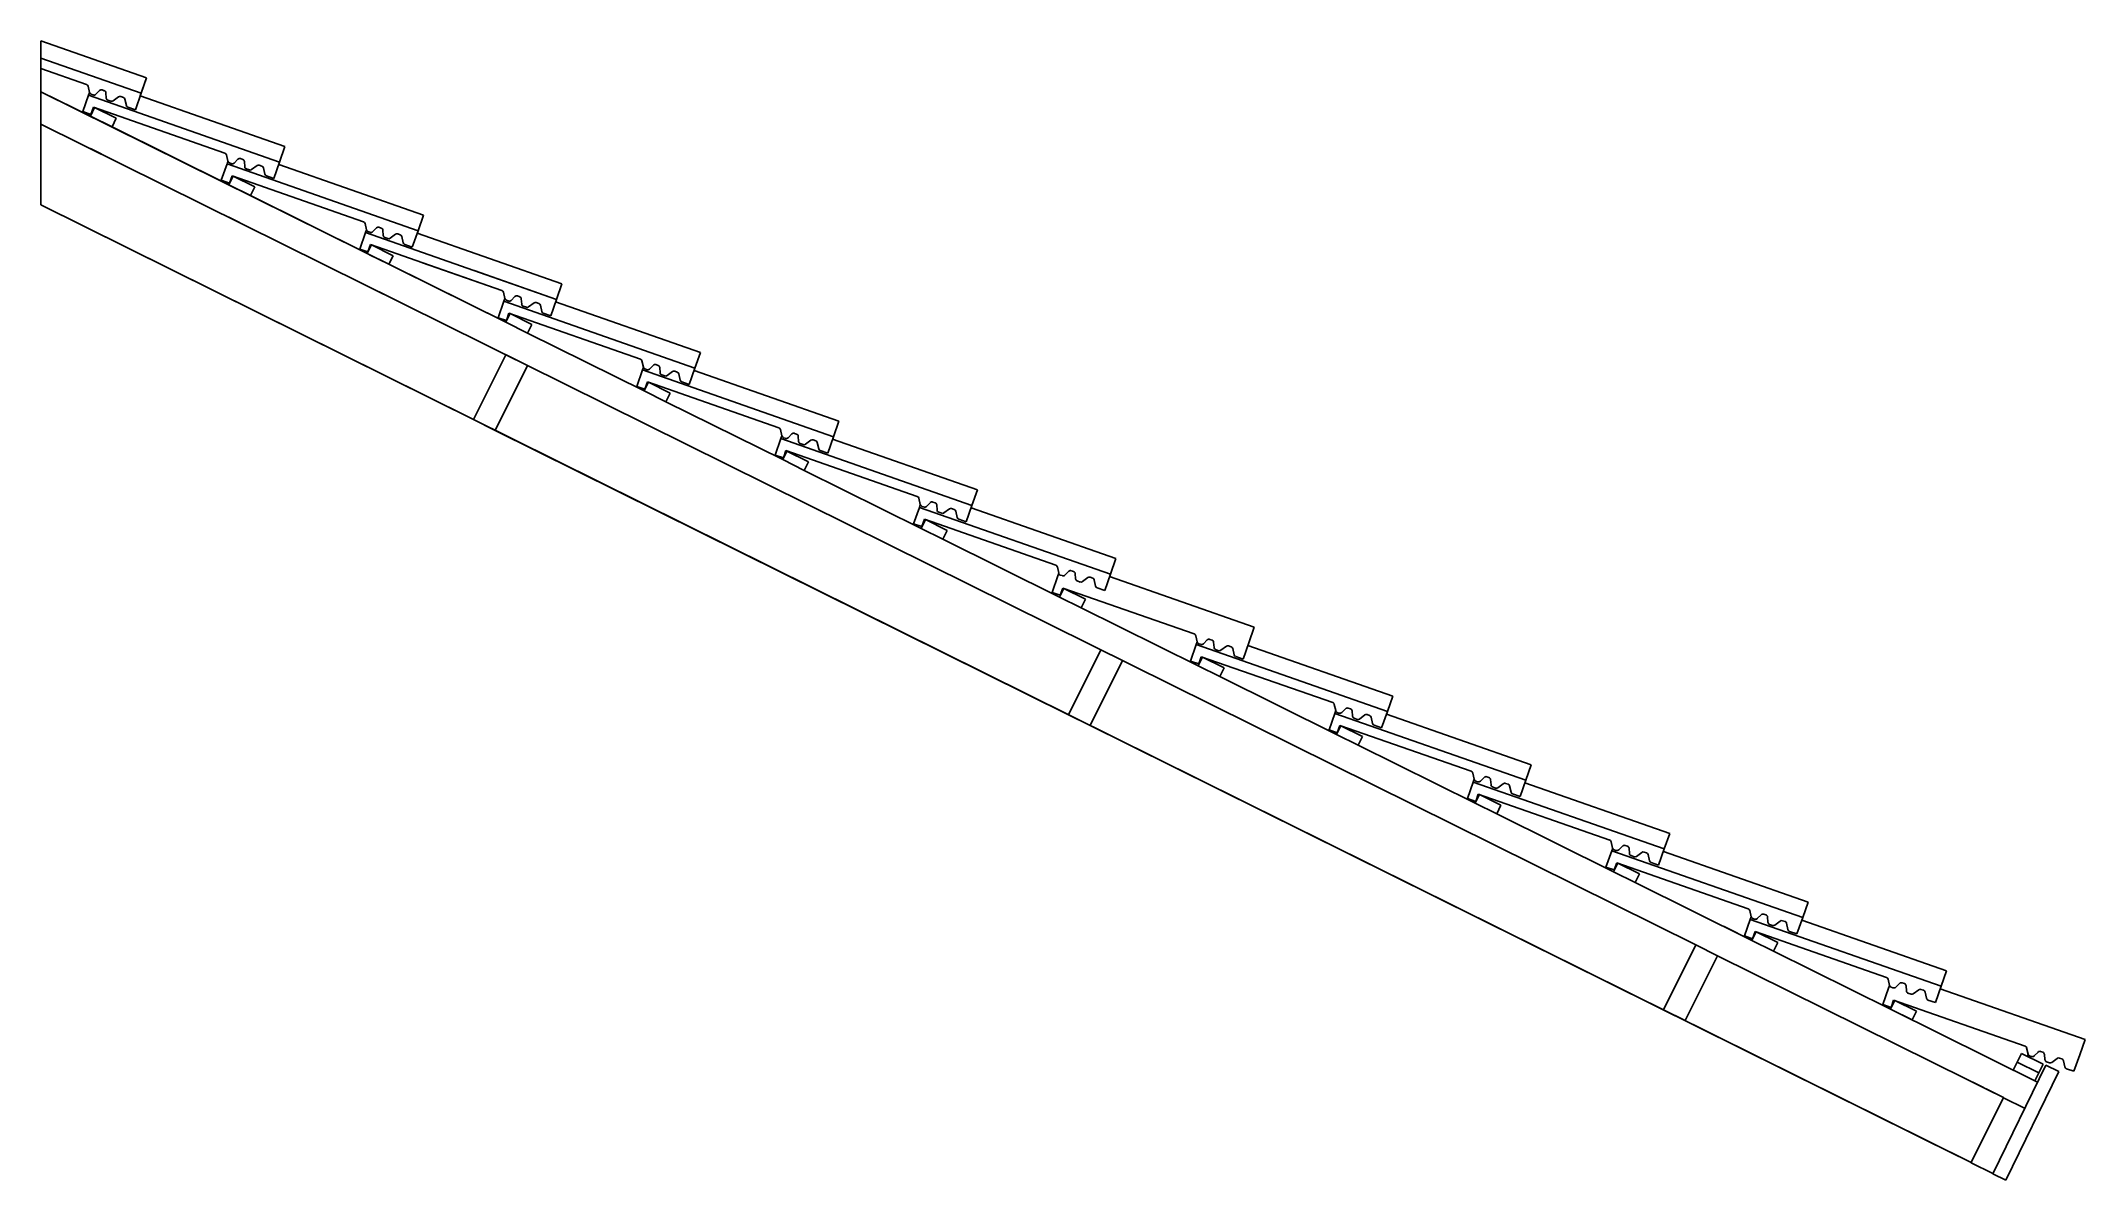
# Model space of a CAD drawing. Extents: x 118.92 to 123.15, y 406.48 to 408.84.
import ezdxf

# ---------------------------------------------------------------- set-up
doc = ezdxf.new("R2010")
doc.units = 0
doc.header["$LTSCALE"] = 0.01
doc.header["$MEASUREMENT"] = 0
doc.layers.get('0').update_dxf_attribs({"linetype": 'CONTINUOUS'})

msp = doc.modelspace()

# ---------------------------------------------------------------- linework, layer by layer
msp.add_line((118.9212, 408.4963), (118.9212, 408.8359))
msp.add_line((118.9212, 408.4963), (118.9212, 408.8359))
at = {"color": 7, "linetype": 'Continuous'}
for p, q in [((119.1399, 408.7594), (118.9212, 408.8359)), ((119.1399, 408.7594), (119.1268, 408.722)), ((119.1399, 408.7594), (119.1286, 408.7273)), ((119.1399, 408.7594), (119.1286, 408.7273)), ((119.0218, 408.729), (119.0198, 408.7234)), ((119.0218, 408.729), (119.0198, 408.7234)), ((119.4265, 408.6172), (119.1268, 408.722)), ((119.4265, 408.6172), (119.1268, 408.722)), ((119.4265, 408.6172), (119.4153, 408.5851)), ((119.4265, 408.6172), (119.4153, 408.5851)), ((119.4265, 408.6172), (119.4153, 408.5851)), ((119.3084, 408.5868), (119.3065, 408.5812)), ((119.3084, 408.5868), (119.3065, 408.5812)), ((119.7132, 408.475), (119.4135, 408.5798)), ((119.7132, 408.475), (119.4135, 408.5798)), ((119.5951, 408.4446), (119.5932, 408.439)), ((119.5951, 408.4446), (119.5932, 408.439)), ((119.7132, 408.475), (119.702, 408.4429)), ((119.7132, 408.475), (119.702, 408.4429)), ((119.7132, 408.475), (119.702, 408.4429)), ((119.9999, 408.3328), (119.7001, 408.4376)), ((119.9999, 408.3328), (119.7001, 408.4376)), ((119.9999, 408.3328), (119.9887, 408.3007)), ((119.9999, 408.3328), (119.9887, 408.3007)), ((119.8818, 408.3024), (119.8798, 408.2968)), ((119.8818, 408.3024), (119.8798, 408.2968)), ((120.2866, 408.1906), (119.9868, 408.2954)), ((120.2866, 408.1906), (120.2753, 408.1585)), ((120.1685, 408.1602), (120.1665, 408.1546)), ((120.5732, 408.0484), (120.2735, 408.1532)), ((120.4551, 408.018), (120.4532, 408.0124)), ((120.5732, 408.0484), (120.562, 408.0163)), ((120.8599, 407.9062), (120.5602, 408.011)), ((120.8599, 407.9062), (120.8487, 407.8741)), ((120.7418, 407.8758), (120.7398, 407.8702)), ((121.1466, 407.764), (120.8468, 407.8689)), ((121.1466, 407.764), (121.1354, 407.7319)), ((121.0285, 407.7336), (121.0265, 407.7281)), ((121.4332, 407.6218), (121.1335, 407.7267)), ((121.4332, 407.6218), (121.422, 407.5897)), ((121.3151, 407.5915), (121.3132, 407.5859)), ((121.7199, 407.4796), (121.4202, 407.5845)), ((121.7199, 407.4796), (121.7087, 407.4475)), ((121.6018, 407.4493), (121.5999, 407.4437)), ((122.0066, 407.3374), (121.7068, 407.4423)), ((121.8885, 407.3071), (121.8865, 407.3015)), ((122.2933, 407.1953), (121.9935, 407.3001)), ((122.0066, 407.3374), (121.9954, 407.3054)), ((122.2933, 407.1953), (122.282, 407.1632)), ((122.1752, 407.1649), (122.1732, 407.1593)), ((122.5799, 407.0531), (122.2802, 407.1579)), ((122.5799, 407.0531), (122.5687, 407.021)), ((122.4618, 407.0227), (122.4599, 407.0171)), ((122.8666, 406.9109), (122.5669, 407.0157)), ((122.7485, 406.8805), (122.7465, 406.8749)), ((122.8666, 406.9109), (122.8554, 406.8788)), ((123.1533, 406.7687), (122.8535, 406.8735)), ((123.1533, 406.7687), (123.1421, 406.7366)), ((123.1533, 406.7687), (123.1421, 406.7366)), ((123.1533, 406.7687), (123.1421, 406.7366)), ((123.0352, 406.7383), (123.0332, 406.7327)), ((123.0354, 406.7377), (123.0337, 406.7331))]:
    msp.add_line(p, q, dxfattribs=at)
at = {"linetype": 'Continuous'}
for p, q in [((119.1286, 408.7273), (118.9212, 408.7999)), ((119.0156, 408.7456), (118.9212, 408.7787)), ((119.0188, 408.742), (119.0218, 408.729)), ((119.0188, 408.742), (119.0218, 408.729)), ((118.9212, 408.7307), (119.8836, 408.2533)), ((118.9212, 408.7307), (119.0236, 408.6799)), ((119.0198, 408.7234), (119.0079, 408.6894)), ((119.0198, 408.7234), (119.0079, 408.6894)), ((119.4153, 408.5851), (119.0198, 408.7234)), ((119.0236, 408.6799), (119.0325, 408.6978)), ((119.0236, 408.6799), (119.0325, 408.6978)), ((119.0302, 408.6986), (119.0249, 408.6835)), ((119.0302, 408.6986), (119.0249, 408.6835)), ((119.0285, 408.7242), (119.025, 408.7254)), ((119.0285, 408.7242), (119.025, 408.7254)), ((119.0293, 408.7239), (119.0285, 408.7242)), ((119.0293, 408.7239), (119.0285, 408.7242)), ((119.3023, 408.6034), (119.0302, 408.6986)), ((119.0426, 408.7332), (119.0345, 408.7251)), ((119.0426, 408.7332), (119.0345, 408.7251)), ((119.0524, 408.7328), (119.0478, 408.7344)), ((119.0524, 408.7328), (119.0478, 408.7344)), ((119.0565, 408.7176), (119.0557, 408.7284)), ((119.0565, 408.7176), (119.0557, 408.7284)), ((119.0662, 408.711), (119.0599, 408.7132)), ((119.0662, 408.711), (119.0599, 408.7132)), ((119.082, 408.7201), (119.0708, 408.7117)), ((119.082, 408.7201), (119.0708, 408.7117)), ((119.092, 408.7189), (119.0867, 408.7208)), ((119.092, 408.7189), (119.0867, 408.7208)), ((119.0981, 408.7024), (119.0952, 408.7153)), ((119.0981, 408.7024), (119.0952, 408.7153)), ((119.1168, 408.6933), (119.1013, 408.6987)), ((119.1168, 408.6933), (119.1013, 408.6987)), ((119.1286, 408.7273), (119.1168, 408.6933)), ((119.1286, 408.7273), (119.1168, 408.6933)), ((118.9212, 408.6637), (122.3474, 406.9643)), ((119.0249, 408.6835), (119.0079, 408.6894)), ((119.0249, 408.6835), (119.0079, 408.6894)), ((119.0684, 408.6577), (119.3102, 408.5377)), ((119.0238, 408.6128), (119.0686, 408.5906)), ((119.0238, 408.6128), (119.0686, 408.5906)), ((119.3065, 408.5812), (119.2946, 408.5472)), ((119.3065, 408.5812), (119.2946, 408.5472)), ((119.3055, 408.5998), (119.3084, 408.5868)), ((119.3055, 408.5998), (119.3084, 408.5868)), ((119.702, 408.4429), (119.3065, 408.5812)), ((119.3152, 408.582), (119.3117, 408.5832)), ((119.3152, 408.582), (119.3117, 408.5832)), ((119.316, 408.5817), (119.3152, 408.582)), ((119.316, 408.5817), (119.3152, 408.582)), ((119.3292, 408.591), (119.3212, 408.5829)), ((119.3292, 408.591), (119.3212, 408.5829)), ((119.3391, 408.5906), (119.3344, 408.5922)), ((119.3391, 408.5906), (119.3344, 408.5922)), ((119.3432, 408.5754), (119.3424, 408.5862)), ((119.3432, 408.5754), (119.3424, 408.5862)), ((119.3528, 408.5688), (119.3465, 408.571)), ((119.3528, 408.5688), (119.3465, 408.571)), ((119.3687, 408.5779), (119.3575, 408.5695)), ((119.3687, 408.5779), (119.3575, 408.5695)), ((119.3786, 408.5767), (119.3734, 408.5786)), ((119.3786, 408.5767), (119.3734, 408.5786)), ((119.3847, 408.5602), (119.3819, 408.5731)), ((119.3847, 408.5602), (119.3819, 408.5731)), ((119.4153, 408.5851), (119.4034, 408.5511)), ((119.4153, 408.5851), (119.4034, 408.5511)), ((119.3116, 408.5413), (119.2946, 408.5472)), ((119.3116, 408.5413), (119.2946, 408.5472)), ((119.3102, 408.5377), (119.3191, 408.5556)), ((119.3102, 408.5377), (119.3191, 408.5556)), ((119.3169, 408.5564), (119.3116, 408.5413)), ((119.3169, 408.5564), (119.3116, 408.5413)), ((119.5889, 408.4613), (119.3169, 408.5564)), ((119.4034, 408.5511), (119.388, 408.5565)), ((119.4034, 408.5511), (119.388, 408.5565)), ((118.9212, 408.4963), (122.8921, 406.5266)), ((118.9212, 408.4963), (122.9177, 406.5139)), ((118.9212, 408.4963), (119.8171, 408.0519)), ((119.355, 408.5155), (119.5969, 408.3955)), ((119.3105, 408.4706), (119.3553, 408.4484)), ((119.3105, 408.4706), (119.3553, 408.4484)), ((119.5922, 408.4576), (119.5951, 408.4446)), ((119.5922, 408.4576), (119.5951, 408.4446)), ((119.6159, 408.4488), (119.6079, 408.4407)), ((119.6159, 408.4488), (119.6079, 408.4407)), ((119.6257, 408.4484), (119.6211, 408.45)), ((119.6257, 408.4484), (119.6211, 408.45)), ((119.6299, 408.4332), (119.6291, 408.444)), ((119.6299, 408.4332), (119.6291, 408.444)), ((119.702, 408.4429), (119.6901, 408.4089)), ((119.702, 408.4429), (119.6901, 408.4089)), ((119.5932, 408.439), (119.5813, 408.405)), ((119.5932, 408.439), (119.5813, 408.405)), ((119.5983, 408.3991), (119.5813, 408.405)), ((119.5983, 408.3991), (119.5813, 408.405)), ((119.9887, 408.3007), (119.5932, 408.439)), ((119.5969, 408.3955), (119.6058, 408.4134)), ((119.5969, 408.3955), (119.6058, 408.4134)), ((119.6019, 408.4398), (119.5983, 408.441)), ((119.6019, 408.4398), (119.5983, 408.441)), ((119.6035, 408.4142), (119.5983, 408.3991)), ((119.6035, 408.4142), (119.5983, 408.3991)), ((119.6027, 408.4395), (119.6019, 408.4398)), ((119.6027, 408.4395), (119.6019, 408.4398)), ((119.8756, 408.3191), (119.6035, 408.4142)), ((119.6395, 408.4266), (119.6332, 408.4288)), ((119.6395, 408.4266), (119.6332, 408.4288)), ((119.6554, 408.4357), (119.6442, 408.4273)), ((119.6554, 408.4357), (119.6442, 408.4273)), ((119.6653, 408.4346), (119.66, 408.4364)), ((119.6653, 408.4346), (119.66, 408.4364)), ((119.6714, 408.418), (119.6685, 408.4309)), ((119.6714, 408.418), (119.6685, 408.4309)), ((119.6901, 408.4089), (119.6746, 408.4143)), ((119.6901, 408.4089), (119.6746, 408.4143)), ((119.6417, 408.3733), (119.8836, 408.2533)), ((119.8756, 408.3191), (119.7112, 408.3766)), ((119.9887, 408.3007), (119.8181, 408.3604)), ((119.5971, 408.3284), (119.6419, 408.3062)), ((119.5971, 408.3284), (119.6419, 408.3062)), ((119.8788, 408.3154), (119.8818, 408.3024)), ((119.8788, 408.3154), (119.8818, 408.3024)), ((119.8798, 408.2968), (119.8679, 408.2628)), ((119.8798, 408.2968), (119.8679, 408.2628)), ((120.2753, 408.1585), (119.8798, 408.2968)), ((119.8902, 408.272), (119.8849, 408.2569)), ((119.8902, 408.272), (119.8849, 408.2569)), ((119.8886, 408.2976), (119.885, 408.2988)), ((119.8886, 408.2976), (119.885, 408.2988)), ((119.8894, 408.2973), (119.8886, 408.2976)), ((119.8894, 408.2973), (119.8886, 408.2976)), ((120.1623, 408.1769), (119.8902, 408.272)), ((119.9026, 408.3066), (119.8946, 408.2985)), ((119.9026, 408.3066), (119.8946, 408.2985)), ((119.9124, 408.3062), (119.9078, 408.3078)), ((119.9124, 408.3062), (119.9078, 408.3078)), ((119.9166, 408.291), (119.9157, 408.3018)), ((119.9166, 408.291), (119.9157, 408.3018)), ((119.9262, 408.2844), (119.9199, 408.2866)), ((119.9262, 408.2844), (119.9199, 408.2866)), ((119.9421, 408.2935), (119.9308, 408.2851)), ((119.9421, 408.2935), (119.9308, 408.2851)), ((119.952, 408.2924), (119.9467, 408.2942)), ((119.952, 408.2924), (119.9467, 408.2942)), ((119.9581, 408.2758), (119.9552, 408.2887)), ((119.9581, 408.2758), (119.9552, 408.2887)), ((119.9768, 408.2667), (119.9613, 408.2721)), ((119.9768, 408.2667), (119.9613, 408.2721)), ((119.9887, 408.3007), (119.9768, 408.2667)), ((119.9887, 408.3007), (119.9768, 408.2667)), ((119.8849, 408.2569), (119.8679, 408.2628)), ((119.8849, 408.2569), (119.8679, 408.2628)), ((119.8836, 408.2533), (119.8925, 408.2712)), ((119.8836, 408.2533), (119.8925, 408.2712)), ((119.9284, 408.2311), (120.1703, 408.1111)), ((119.8171, 408.0519), (119.8838, 408.1862)), ((119.8171, 408.0519), (119.8838, 408.1862)), ((119.8619, 408.0296), (119.9286, 408.164)), ((119.9286, 408.164), (119.8619, 408.0296)), ((119.8838, 408.1862), (119.9286, 408.164)), ((119.8838, 408.1862), (119.9286, 408.164)), ((120.1665, 408.1546), (120.1546, 408.1207)), ((120.1655, 408.1732), (120.1684, 408.1602)), ((120.562, 408.0163), (120.1665, 408.1546)), ((120.1752, 408.1554), (120.1717, 408.1566)), ((120.176, 408.1551), (120.1752, 408.1554)), ((120.1892, 408.1644), (120.1812, 408.1563)), ((120.1991, 408.164), (120.1945, 408.1656)), ((120.2032, 408.1488), (120.2024, 408.1597)), ((120.2287, 408.1513), (120.2175, 408.1429)), ((120.2386, 408.1502), (120.2334, 408.152)), ((120.2448, 408.1336), (120.2419, 408.1465)), ((120.2753, 408.1585), (120.2635, 408.1245)), ((120.1716, 408.1147), (120.1546, 408.1207)), ((120.1703, 408.1111), (120.1791, 408.129)), ((120.1769, 408.1298), (120.1716, 408.1147)), ((120.449, 408.0347), (120.1769, 408.1298)), ((120.2129, 408.1422), (120.2066, 408.1444)), ((120.2635, 408.1245), (120.248, 408.1299)), ((120.2151, 408.0889), (120.4569, 407.9689)), ((119.8619, 408.0296), (119.8171, 408.0519)), ((119.8619, 408.0296), (121.0489, 407.4409)), ((120.4522, 408.0311), (120.4551, 408.0181)), ((120.4759, 408.0222), (120.4679, 408.0141)), ((120.4857, 408.0218), (120.4811, 408.0234)), ((120.4532, 408.0124), (120.4413, 407.9785)), ((120.4583, 407.9725), (120.4413, 407.9785)), ((120.8487, 407.8741), (120.4532, 408.0124)), ((120.4569, 407.9689), (120.4658, 407.9868)), ((120.4619, 408.0132), (120.4583, 408.0144)), ((120.4636, 407.9876), (120.4583, 407.9725)), ((120.4627, 408.0129), (120.4619, 408.0132)), ((120.7356, 407.8925), (120.4636, 407.9876)), ((120.4899, 408.0066), (120.4891, 408.0175)), ((120.4995, 408), (120.4932, 408.0022)), ((120.5154, 408.0091), (120.5042, 408.0007)), ((120.5253, 408.008), (120.52, 408.0098)), ((120.5314, 407.9914), (120.5285, 408.0043)), ((120.5501, 407.9823), (120.5347, 407.9878)), ((120.562, 408.0163), (120.5501, 407.9823)), ((120.5017, 407.9467), (120.7436, 407.8267)), ((120.7398, 407.8702), (120.728, 407.8363)), ((120.7389, 407.8889), (120.7418, 407.8759)), ((121.1354, 407.7319), (120.7398, 407.8702)), ((120.7486, 407.871), (120.745, 407.8722)), ((120.7494, 407.8707), (120.7486, 407.871)), ((120.7626, 407.88), (120.7546, 407.8719)), ((120.7724, 407.8796), (120.7678, 407.8812)), ((120.7766, 407.8644), (120.7758, 407.8753)), ((120.7862, 407.8578), (120.7799, 407.86)), ((120.8021, 407.8669), (120.7908, 407.8585)), ((120.812, 407.8658), (120.8067, 407.8676)), ((120.8181, 407.8492), (120.8152, 407.8621)), ((120.8487, 407.8741), (120.8368, 407.8401)), ((120.7449, 407.8303), (120.728, 407.8363)), ((120.7436, 407.8267), (120.7525, 407.8447)), ((120.7502, 407.8454), (120.7449, 407.8303)), ((121.0223, 407.7503), (120.7502, 407.8454)), ((120.8368, 407.8401), (120.8213, 407.8456)), ((120.7884, 407.8045), (121.0303, 407.6845)), ((121.0265, 407.7281), (121.0146, 407.6941)), ((121.0255, 407.7467), (121.0285, 407.7337)), ((121.0352, 407.7288), (121.0317, 407.73)), ((121.036, 407.7285), (121.0352, 407.7288)), ((121.0493, 407.7378), (121.0412, 407.7297)), ((121.0591, 407.7374), (121.0545, 407.739)), ((121.0632, 407.7222), (121.0624, 407.7331)), ((121.0887, 407.7247), (121.0775, 407.7164)), ((121.0987, 407.7236), (121.0934, 407.7254)), ((121.1354, 407.7319), (121.1235, 407.698)), ((121.0316, 407.6881), (121.0146, 407.6941)), ((121.0303, 407.6845), (121.0392, 407.7025)), ((121.0369, 407.7032), (121.0316, 407.6881)), ((121.309, 407.6081), (121.0369, 407.7032)), ((121.0729, 407.7156), (121.0666, 407.7178)), ((121.1048, 407.707), (121.1019, 407.7199)), ((121.1235, 407.698), (121.108, 407.7034)), ((121.0751, 407.6623), (121.3169, 407.5423)), ((121.3122, 407.6045), (121.3151, 407.5915)), ((121.3359, 407.5956), (121.3279, 407.5875)), ((121.3458, 407.5952), (121.3411, 407.5968)), ((121.0489, 407.4409), (121.1156, 407.5752)), ((121.0489, 407.4409), (121.1156, 407.5752)), ((121.0937, 407.4186), (121.1604, 407.553)), ((121.1604, 407.553), (121.0937, 407.4186)), ((121.1156, 407.5752), (121.1604, 407.553)), ((121.1156, 407.5752), (121.1604, 407.553)), ((121.3132, 407.5859), (121.3013, 407.5519)), ((121.7087, 407.4475), (121.3132, 407.5859)), ((121.3169, 407.5423), (121.3258, 407.5603)), ((121.3236, 407.561), (121.3183, 407.5459)), ((121.3219, 407.5866), (121.3184, 407.5879)), ((121.3227, 407.5863), (121.3219, 407.5866)), ((121.5956, 407.4659), (121.3236, 407.561)), ((121.3499, 407.58), (121.3491, 407.5909)), ((121.3596, 407.5734), (121.3532, 407.5757)), ((121.3754, 407.5825), (121.3642, 407.5742)), ((121.3853, 407.5814), (121.3801, 407.5832)), ((121.3914, 407.5648), (121.3886, 407.5777)), ((121.4101, 407.5558), (121.3947, 407.5612)), ((121.422, 407.5897), (121.4101, 407.5558)), ((121.3183, 407.5459), (121.3013, 407.5519)), ((121.3617, 407.5201), (121.6036, 407.4002)), ((121.0937, 407.4186), (121.0489, 407.4409)), ((121.5999, 407.4437), (121.588, 407.4097)), ((121.5989, 407.4623), (121.6018, 407.4493)), ((121.9954, 407.3054), (121.5999, 407.4437)), ((121.6086, 407.4444), (121.605, 407.4457)), ((121.6094, 407.4441), (121.6086, 407.4444)), ((121.6226, 407.4534), (121.6146, 407.4453)), ((121.6324, 407.453), (121.6278, 407.4546)), ((121.6366, 407.4378), (121.6358, 407.4487)), ((121.6462, 407.4313), (121.6399, 407.4335)), ((121.6621, 407.4403), (121.6509, 407.432)), ((121.672, 407.4392), (121.6667, 407.441)), ((121.6781, 407.4226), (121.6752, 407.4356)), ((121.7087, 407.4475), (121.6968, 407.4136)), ((121.605, 407.4037), (121.588, 407.4097)), ((121.6036, 407.4002), (121.6125, 407.4181)), ((121.6102, 407.4188), (121.605, 407.4037)), ((121.8823, 407.3237), (121.6102, 407.4188)), ((121.6968, 407.4136), (121.6813, 407.419)), ((121.6484, 407.3779), (121.8903, 407.258)), ((121.8865, 407.3015), (121.8746, 407.2675)), ((121.8855, 407.3201), (121.8885, 407.3071)), ((122.282, 407.1632), (121.8865, 407.3015)), ((121.8953, 407.3022), (121.8917, 407.3035)), ((121.8961, 407.3019), (121.8953, 407.3022)), ((121.9093, 407.3112), (121.9013, 407.3031)), ((121.9191, 407.3108), (121.9145, 407.3124)), ((121.9233, 407.2956), (121.9224, 407.3065)), ((121.9587, 407.297), (121.9534, 407.2988)), ((121.9954, 407.3054), (121.9835, 407.2714)), ((121.8916, 407.2615), (121.8746, 407.2675)), ((121.8903, 407.258), (121.8992, 407.2759)), ((121.8969, 407.2766), (121.8916, 407.2615)), ((122.169, 407.1815), (121.8969, 407.2766)), ((121.9329, 407.2891), (121.9266, 407.2913)), ((121.9488, 407.2981), (121.9375, 407.2898)), ((121.9648, 407.2804), (121.9619, 407.2934)), ((121.9835, 407.2714), (121.968, 407.2768)), ((121.9351, 407.2357), (122.177, 407.1158)), ((122.1722, 407.1779), (122.1751, 407.1649)), ((122.1732, 407.1593), (122.1613, 407.1253)), ((122.5687, 407.021), (122.1732, 407.1593)), ((122.177, 407.1158), (122.1859, 407.1337)), ((122.1836, 407.1345), (122.1783, 407.1194)), ((122.1819, 407.16), (122.1784, 407.1613)), ((122.1827, 407.1597), (122.1819, 407.16)), ((122.4557, 407.0393), (122.1836, 407.1345)), ((122.196, 407.1691), (122.1879, 407.1609)), ((122.2058, 407.1686), (122.2012, 407.1703)), ((122.2099, 407.1534), (122.2091, 407.1643)), ((122.2196, 407.1469), (122.2133, 407.1491)), ((122.2354, 407.1559), (122.2242, 407.1476)), ((122.2453, 407.1548), (122.2401, 407.1566)), ((122.2515, 407.1382), (122.2486, 407.1512)), ((122.2702, 407.1292), (122.2547, 407.1346)), ((122.282, 407.1632), (122.2702, 407.1292)), ((122.1783, 407.1194), (122.1613, 407.1253)), ((122.2218, 407.0935), (122.4636, 406.9736)), ((122.4058, 407.0023), (122.4636, 406.9736)), ((122.4599, 407.0171), (122.448, 406.9831)), ((122.4589, 407.0357), (122.4618, 407.0227)), ((122.8554, 406.8788), (122.4599, 407.0171)), ((122.4686, 407.0178), (122.465, 407.0191)), ((122.4694, 407.0176), (122.4686, 407.0178)), ((122.4826, 407.0269), (122.4746, 407.0188)), ((122.4924, 407.0264), (122.4878, 407.0281)), ((122.4966, 407.0112), (122.4958, 407.0221)), ((122.5062, 407.0047), (122.4999, 407.0069)), ((122.5221, 407.0137), (122.5109, 407.0054)), ((122.532, 407.0126), (122.5267, 407.0145)), ((122.5381, 406.996), (122.5352, 407.009)), ((122.5687, 407.021), (122.5568, 406.987)), ((122.2807, 406.8299), (122.3474, 406.9643)), ((122.2807, 406.8299), (122.3474, 406.9643)), ((122.3474, 406.9643), (122.3922, 406.942)), ((122.3474, 406.9643), (122.3922, 406.942)), ((122.465, 406.9772), (122.448, 406.9831)), ((122.4636, 406.9736), (122.4725, 406.9915)), ((122.4703, 406.9923), (122.465, 406.9772)), ((122.7423, 406.8971), (122.4703, 406.9923)), ((122.5568, 406.987), (122.5414, 406.9924)), ((122.3255, 406.8077), (122.3922, 406.942)), ((122.3922, 406.942), (122.3255, 406.8077)), ((122.3922, 406.942), (122.9843, 406.6483)), ((122.5084, 406.9513), (122.7503, 406.8314)), ((122.7456, 406.8935), (122.7485, 406.8805)), ((122.7553, 406.8756), (122.7517, 406.8769)), ((122.7561, 406.8754), (122.7553, 406.8756)), ((122.7693, 406.8847), (122.7613, 406.8766)), ((122.7791, 406.8842), (122.7745, 406.8859)), ((122.7833, 406.869), (122.7825, 406.8799)), ((122.8554, 406.8788), (122.8435, 406.8448)), ((122.7465, 406.8749), (122.7347, 406.8409)), ((122.7516, 406.835), (122.7347, 406.8409)), ((122.7503, 406.8314), (122.7592, 406.8493)), ((122.7569, 406.8501), (122.7516, 406.835)), ((123.029, 406.7549), (122.7569, 406.8501)), ((122.7929, 406.8625), (122.7866, 406.8647)), ((122.8088, 406.8715), (122.7975, 406.8632)), ((122.8187, 406.8704), (122.8134, 406.8723)), ((122.8248, 406.8538), (122.8219, 406.8668)), ((122.8435, 406.8448), (122.828, 406.8502)), ((122.3255, 406.8077), (122.2807, 406.8299)), ((122.7503, 406.8314), (123.0549, 406.6803)), ((123.0322, 406.7513), (123.0352, 406.7383)), ((123.0322, 406.7513), (123.0352, 406.7383)), ((123.0322, 406.7513), (123.0352, 406.7383)), ((123.0419, 406.7334), (123.0384, 406.7347)), ((123.0419, 406.7334), (123.0384, 406.7347)), ((123.0419, 406.7334), (123.0384, 406.7347)), ((123.0427, 406.7332), (123.0419, 406.7334)), ((123.0427, 406.7332), (123.0419, 406.7334)), ((123.0427, 406.7332), (123.0419, 406.7334)), ((123.056, 406.7425), (123.048, 406.7344)), ((123.056, 406.7425), (123.048, 406.7344)), ((123.056, 406.7425), (123.048, 406.7344)), ((123.0658, 406.7421), (123.0612, 406.7437)), ((123.0658, 406.7421), (123.0612, 406.7437)), ((123.0658, 406.7421), (123.0612, 406.7437)), ((123.0699, 406.7268), (123.0691, 406.7377)), ((123.0699, 406.7268), (123.0691, 406.7377)), ((123.0699, 406.7268), (123.0691, 406.7377)), ((123.0796, 406.7203), (123.0733, 406.7225)), ((123.0796, 406.7203), (123.0733, 406.7225)), ((123.0796, 406.7203), (123.0733, 406.7225)), ((123.0954, 406.7294), (123.0842, 406.721)), ((123.0954, 406.7294), (123.0842, 406.721)), ((123.0954, 406.7294), (123.0842, 406.721)), ((123.1054, 406.7282), (123.1001, 406.7301)), ((123.1054, 406.7282), (123.1001, 406.7301)), ((123.1054, 406.7282), (123.1001, 406.7301)), ((123.1115, 406.7116), (123.1086, 406.7246)), ((123.1115, 406.7116), (123.1086, 406.7246)), ((123.1115, 406.7116), (123.1086, 406.7246)), ((123.1302, 406.7026), (123.1147, 406.708)), ((123.1302, 406.7026), (123.1147, 406.708)), ((123.1302, 406.7026), (123.1147, 406.708)), ((123.1421, 406.7366), (123.1302, 406.7026)), ((123.1421, 406.7366), (123.1302, 406.7026)), ((123.1421, 406.7366), (123.1302, 406.7026)), ((122.9207, 406.6799), (122.9655, 406.6576)), ((122.9655, 406.6576), (122.9207, 406.6799)), ((122.9841, 406.6478), (123.0289, 406.6256)), ((122.9622, 406.4912), (122.9174, 406.5134))]:
    msp.add_line(p, q, dxfattribs=at)
at = {"color": 2, "linetype": 'Continuous'}
for p, q in [((119.0325, 408.6978), (119.0773, 408.6756)), ((119.0325, 408.6978), (119.0773, 408.6756)), ((119.0236, 408.6799), (119.0684, 408.6577)), ((119.0236, 408.6799), (119.0684, 408.6577)), ((119.0773, 408.6756), (119.0684, 408.6577)), ((119.0773, 408.6756), (119.0684, 408.6577)), ((119.3102, 408.5377), (119.355, 408.5155)), ((119.3102, 408.5377), (119.355, 408.5155)), ((119.3191, 408.5556), (119.3639, 408.5334)), ((119.3191, 408.5556), (119.3639, 408.5334)), ((119.3639, 408.5334), (119.355, 408.5155)), ((119.3639, 408.5334), (119.355, 408.5155)), ((119.6058, 408.4134), (119.6506, 408.3912)), ((119.6058, 408.4134), (119.6506, 408.3912)), ((119.5969, 408.3955), (119.6417, 408.3733)), ((119.5969, 408.3955), (119.6417, 408.3733)), ((119.6017, 408.3932), (119.6417, 408.3733)), ((119.6506, 408.3912), (119.6417, 408.3733)), ((119.6506, 408.3912), (119.6417, 408.3733)), ((119.8836, 408.2533), (119.9284, 408.2311)), ((119.8836, 408.2533), (119.9284, 408.2311)), ((119.8925, 408.2712), (119.9373, 408.249)), ((119.8925, 408.2712), (119.9373, 408.249)), ((119.9373, 408.249), (119.9284, 408.2311)), ((119.9373, 408.249), (119.9284, 408.2311)), ((120.1703, 408.1111), (120.2151, 408.0889)), ((120.1791, 408.129), (120.2239, 408.1068)), ((120.2239, 408.1068), (120.2151, 408.0889)), ((120.4658, 407.9868), (120.5106, 407.9646)), ((120.4569, 407.9689), (120.5017, 407.9467)), ((120.5106, 407.9646), (120.5017, 407.9467)), ((120.7436, 407.8267), (120.7884, 407.8045)), ((120.7525, 407.8447), (120.7973, 407.8224)), ((120.7973, 407.8224), (120.7884, 407.8045)), ((121.0303, 407.6845), (121.0751, 407.6623)), ((121.0392, 407.7025), (121.084, 407.6802)), ((121.084, 407.6802), (121.0751, 407.6623)), ((121.3258, 407.5603), (121.3706, 407.538)), ((121.3169, 407.5423), (121.3617, 407.5201)), ((121.3706, 407.538), (121.3617, 407.5201)), ((121.6036, 407.4002), (121.6484, 407.3779)), ((121.6125, 407.4181), (121.6573, 407.3959)), ((121.6573, 407.3959), (121.6484, 407.3779)), ((121.8903, 407.258), (121.9351, 407.2357)), ((121.8992, 407.2759), (121.944, 407.2537)), ((121.944, 407.2537), (121.9351, 407.2357)), ((122.1859, 407.1337), (122.2306, 407.1115)), ((122.177, 407.1158), (122.2218, 407.0935)), ((122.2306, 407.1115), (122.2218, 407.0935)), ((122.4636, 406.9736), (122.5084, 406.9513)), ((122.4725, 406.9915), (122.5173, 406.9693)), ((122.5173, 406.9693), (122.5084, 406.9513)), ((122.7592, 406.8493), (122.804, 406.8271)), ((122.7503, 406.8314), (122.7951, 406.8092)), ((122.804, 406.8271), (122.7951, 406.8092)), ((123.0719, 406.7151), (122.9619, 406.4906)), ((123.0127, 406.7218), (123.0038, 406.7039)), ((123.0214, 406.7394), (123.0125, 406.7215)), ((123.0127, 406.7218), (123.0575, 406.6996)), ((123.0214, 406.7394), (123.0662, 406.7172)), ((123.0662, 406.7172), (123.0573, 406.6992)), ((123.0719, 406.7151), (123.0989, 406.7019)), ((123.0989, 406.7019), (122.9888, 406.4774)), ((123.037, 406.6892), (123.0549, 406.6803)), ((123.037, 406.6892), (123.0549, 406.6803)), ((123.0575, 406.6996), (123.0486, 406.6817)), ((123.0907, 406.6849), (123.0818, 406.667)), ((123.0907, 406.6849), (123.0818, 406.667)), ((122.9843, 406.6483), (122.9177, 406.5139)), ((122.9841, 406.6478), (123.0289, 406.6256)), ((122.9619, 406.4906), (122.9888, 406.4774))]:
    msp.add_line(p, q, dxfattribs=at)
at = {"linetype": 'Continuous'}
for centre, start, end in [((119.0139, 408.7409), 12.7303, 70.7249), ((119.0139, 408.7409), 12.7303, 70.7249), ((119.0266, 408.7301), 192.7303, 250.7249), ((119.0266, 408.7301), 192.7303, 250.7249), ((119.031, 408.7286), 250.7249, 315.3059), ((119.031, 408.7286), 250.7249, 315.3059), ((119.0461, 408.7297), 70.7249, 135.3059), ((119.0461, 408.7297), 70.7249, 135.3059), ((119.0507, 408.7281), 4.2727, 70.7249), ((119.0507, 408.7281), 4.2727, 70.7249), ((119.0615, 408.7179), 184.2727, 250.7249), ((119.0615, 408.7179), 184.2727, 250.7249), ((119.0678, 408.7157), 250.7249, 306.6742), ((119.0678, 408.7157), 250.7249, 306.6742), ((119.085, 408.7161), 70.7249, 126.6742), ((119.085, 408.7161), 70.7249, 126.6742), ((119.0903, 408.7142), 12.5334, 70.7249), ((119.0903, 408.7142), 12.5334, 70.7249), ((119.1029, 408.7034), 192.5334, 250.7249), ((119.1029, 408.7034), 192.5334, 250.7249), ((119.3006, 408.5987), 12.7303, 70.7249), ((119.3006, 408.5987), 12.7303, 70.7249), ((119.3133, 408.5879), 192.7303, 250.7249), ((119.3133, 408.5879), 192.7303, 250.7249), ((119.3177, 408.5864), 250.7249, 315.3059), ((119.3177, 408.5864), 250.7249, 315.3059), ((119.3328, 408.5875), 70.7249, 135.3059), ((119.3328, 408.5875), 70.7249, 135.3059), ((119.3374, 408.5859), 4.2727, 70.7249), ((119.3374, 408.5859), 4.2727, 70.7249), ((119.3482, 408.5757), 184.2727, 250.7249), ((119.3482, 408.5757), 184.2727, 250.7249), ((119.3545, 408.5735), 250.7249, 306.6742), ((119.3545, 408.5735), 250.7249, 306.6742), ((119.3717, 408.5739), 70.7249, 126.6742), ((119.3717, 408.5739), 70.7249, 126.6742), ((119.377, 408.572), 12.5334, 70.7249), ((119.377, 408.572), 12.5334, 70.7249), ((119.3896, 408.5612), 192.5334, 250.7249), ((119.3896, 408.5612), 192.5334, 250.7249), ((119.5873, 408.4565), 12.7303, 70.7249), ((119.5873, 408.4565), 12.7303, 70.7249), ((119.6, 408.4457), 192.7303, 250.7249), ((119.6, 408.4457), 192.7303, 250.7249), ((119.6195, 408.4453), 70.7249, 135.3059), ((119.6195, 408.4453), 70.7249, 135.3059), ((119.6241, 408.4437), 4.2727, 70.7249), ((119.6241, 408.4437), 4.2727, 70.7249), ((119.6043, 408.4442), 250.7249, 315.3059), ((119.6043, 408.4442), 250.7249, 315.3059), ((119.6349, 408.4335), 184.2727, 250.7249), ((119.6349, 408.4335), 184.2727, 250.7249), ((119.6412, 408.4313), 250.7249, 306.6742), ((119.6412, 408.4313), 250.7249, 306.6742), ((119.6584, 408.4317), 70.7249, 126.6742), ((119.6584, 408.4317), 70.7249, 126.6742), ((119.6636, 408.4298), 12.5334, 70.7249), ((119.6636, 408.4298), 12.5334, 70.7249), ((119.6763, 408.4191), 192.5334, 250.7249), ((119.6763, 408.4191), 192.5334, 250.7249), ((119.874, 408.3143), 12.7303, 70.7249), ((119.874, 408.3143), 12.7303, 70.7249), ((119.8867, 408.3035), 192.7303, 250.7249), ((119.8867, 408.3035), 192.7303, 250.7249), ((119.891, 408.302), 250.7249, 315.3059), ((119.891, 408.302), 250.7249, 315.3059), ((119.9061, 408.3031), 70.7249, 135.3059), ((119.9061, 408.3031), 70.7249, 135.3059), ((119.9108, 408.3015), 4.2727, 70.7249), ((119.9108, 408.3015), 4.2727, 70.7249), ((119.9215, 408.2913), 184.2727, 250.7249), ((119.9215, 408.2913), 184.2727, 250.7249), ((119.9278, 408.2891), 250.7249, 306.6742), ((119.9278, 408.2891), 250.7249, 306.6742), ((119.945, 408.2895), 70.7249, 126.6742), ((119.945, 408.2895), 70.7249, 126.6742), ((119.9503, 408.2876), 12.5334, 70.7249), ((119.9503, 408.2876), 12.5334, 70.7249), ((119.963, 408.2769), 192.5334, 250.7249), ((119.963, 408.2769), 192.5334, 250.7249), ((120.1606, 408.1721), 12.7303, 70.7249), ((120.1733, 408.1614), 192.7303, 250.7249), ((120.1777, 408.1598), 250.7249, 315.3059), ((120.1928, 408.1609), 70.7249, 135.3059), ((120.1974, 408.1593), 4.2727, 70.7249), ((120.2082, 408.1492), 184.2727, 250.7249), ((120.2317, 408.1473), 70.7249, 126.6742), ((120.237, 408.1454), 12.5334, 70.7249), ((120.2145, 408.1469), 250.7249, 306.6742), ((120.2496, 408.1347), 192.5334, 250.7249), ((120.4473, 408.03), 12.7303, 70.7249), ((120.46, 408.0192), 192.7303, 250.7249), ((120.4795, 408.0187), 70.7249, 135.3059), ((120.4841, 408.0171), 4.2727, 70.7249), ((120.4644, 408.0176), 250.7249, 315.3059), ((120.4949, 408.007), 184.2727, 250.7249), ((120.5012, 408.0048), 250.7249, 306.6742), ((120.5184, 408.0051), 70.7249, 126.6742), ((120.5237, 408.0032), 12.5334, 70.7249), ((120.5363, 407.9925), 192.5334, 250.7249), ((120.734, 407.8878), 12.7303, 70.7249), ((120.7467, 407.877), 192.7303, 250.7249), ((120.751, 407.8754), 250.7249, 315.3059), ((120.7661, 407.8765), 70.7249, 135.3059), ((120.7708, 407.8749), 4.2727, 70.7249), ((120.7816, 407.8648), 184.2727, 250.7249), ((120.7879, 407.8626), 250.7249, 306.6742), ((120.8051, 407.8629), 70.7249, 126.6742), ((120.8103, 407.8611), 12.5334, 70.7249), ((120.823, 407.8503), 192.5334, 250.7249), ((121.0206, 407.7456), 12.7303, 70.7249), ((121.0333, 407.7348), 192.7303, 250.7249), ((121.0377, 407.7332), 250.7249, 315.3059), ((121.0528, 407.7343), 70.7249, 135.3059), ((121.0574, 407.7327), 4.2727, 70.7249), ((121.0682, 407.7226), 184.2727, 250.7249), ((121.0917, 407.7207), 70.7249, 126.6742), ((121.097, 407.7189), 12.5334, 70.7249), ((121.0745, 407.7204), 250.7249, 306.6742), ((121.1096, 407.7081), 192.5334, 250.7249), ((121.3073, 407.6034), 12.7303, 70.7249), ((121.3395, 407.5921), 70.7249, 135.3059), ((121.3441, 407.5905), 4.2727, 70.7249), ((121.32, 407.5926), 192.7303, 250.7249), ((121.3244, 407.5911), 250.7249, 315.3059), ((121.3549, 407.5804), 184.2727, 250.7249), ((121.3612, 407.5782), 250.7249, 306.6742), ((121.3784, 407.5785), 70.7249, 126.6742), ((121.3837, 407.5767), 12.5334, 70.7249), ((121.3963, 407.5659), 192.5334, 250.7249), ((121.594, 407.4612), 12.7303, 70.7249), ((121.6067, 407.4504), 192.7303, 250.7249), ((121.611, 407.4489), 250.7249, 315.3059), ((121.6262, 407.4499), 70.7249, 135.3059), ((121.6308, 407.4483), 4.2727, 70.7249), ((121.6416, 407.4382), 184.2727, 250.7249), ((121.6479, 407.436), 250.7249, 306.6742), ((121.6651, 407.4363), 70.7249, 126.6742), ((121.6704, 407.4345), 12.5334, 70.7249), ((121.683, 407.4237), 192.5334, 250.7249), ((121.8807, 407.319), 12.7303, 70.7249), ((121.8934, 407.3082), 192.7303, 250.7249), ((121.8977, 407.3067), 250.7249, 315.3059), ((121.9128, 407.3077), 70.7249, 135.3059), ((121.9175, 407.3061), 4.2727, 70.7249), ((121.9517, 407.2941), 70.7249, 126.6742), ((121.9282, 407.296), 184.2727, 250.7249), ((121.9345, 407.2938), 250.7249, 306.6742), ((121.957, 407.2923), 12.5334, 70.7249), ((121.9697, 407.2815), 192.5334, 250.7249), ((122.1673, 407.1768), 12.7303, 70.7249), ((122.18, 407.166), 192.7303, 250.7249), ((122.1844, 407.1645), 250.7249, 315.3059), ((122.1995, 407.1655), 70.7249, 135.3059), ((122.2041, 407.1639), 4.2727, 70.7249), ((122.2149, 407.1538), 184.2727, 250.7249), ((122.2212, 407.1516), 250.7249, 306.6742), ((122.2384, 407.1519), 70.7249, 126.6742), ((122.2437, 407.1501), 12.5334, 70.7249), ((122.2563, 407.1393), 192.5334, 250.7249), ((122.454, 407.0346), 12.7303, 70.7249), ((122.4667, 407.0238), 192.7303, 250.7249), ((122.4711, 407.0223), 250.7249, 315.3059), ((122.4862, 407.0233), 70.7249, 135.3059), ((122.4908, 407.0217), 4.2727, 70.7249), ((122.5016, 407.0116), 184.2727, 250.7249), ((122.5079, 407.0094), 250.7249, 306.6742), ((122.5251, 407.0097), 70.7249, 126.6742), ((122.5304, 407.0079), 12.5334, 70.7249), ((122.543, 406.9971), 192.5334, 250.7249), ((122.7407, 406.8924), 12.7303, 70.7249), ((122.7534, 406.8816), 192.7303, 250.7249), ((122.7577, 406.8801), 250.7249, 315.3059), ((122.7728, 406.8811), 70.7249, 135.3059), ((122.7775, 406.8795), 4.2727, 70.7249), ((122.7883, 406.8694), 184.2727, 250.7249), ((122.7946, 406.8672), 250.7249, 306.6742), ((122.8118, 406.8675), 70.7249, 126.6742), ((122.817, 406.8657), 12.5334, 70.7249), ((122.8297, 406.8549), 192.5334, 250.7249), ((123.0274, 406.7502), 12.7303, 70.7249), ((123.0274, 406.7502), 12.7303, 70.7249), ((123.0274, 406.7502), 12.7303, 70.7249), ((123.04, 406.7394), 192.7303, 250.7249), ((123.04, 406.7394), 192.7303, 250.7249), ((123.04, 406.7394), 192.7303, 250.7249), ((123.0444, 406.7379), 250.7249, 315.3059), ((123.0444, 406.7379), 250.7249, 315.3059), ((123.0444, 406.7379), 250.7249, 315.3059), ((123.0595, 406.739), 70.7249, 135.3059), ((123.0595, 406.739), 70.7249, 135.3059), ((123.0595, 406.739), 70.7249, 135.3059), ((123.0641, 406.7373), 4.2727, 70.7249), ((123.0641, 406.7373), 4.2727, 70.7249), ((123.0641, 406.7373), 4.2727, 70.7249), ((123.0749, 406.7272), 184.2727, 250.7249), ((123.0749, 406.7272), 184.2727, 250.7249), ((123.0749, 406.7272), 184.2727, 250.7249), ((123.0812, 406.725), 250.7249, 306.6742), ((123.0812, 406.725), 250.7249, 306.6742), ((123.0812, 406.725), 250.7249, 306.6742), ((123.0984, 406.7253), 70.7249, 126.6742), ((123.0984, 406.7253), 70.7249, 126.6742), ((123.0984, 406.7253), 70.7249, 126.6742), ((123.1037, 406.7235), 12.5334, 70.7249), ((123.1037, 406.7235), 12.5334, 70.7249), ((123.1037, 406.7235), 12.5334, 70.7249), ((123.1163, 406.7127), 192.5334, 250.7249), ((123.1163, 406.7127), 192.5334, 250.7249), ((123.1163, 406.7127), 192.5334, 250.7249)]:
    msp.add_arc(centre, 0.005, start, end, dxfattribs=at)

doc.saveas('drawing.dxf')
